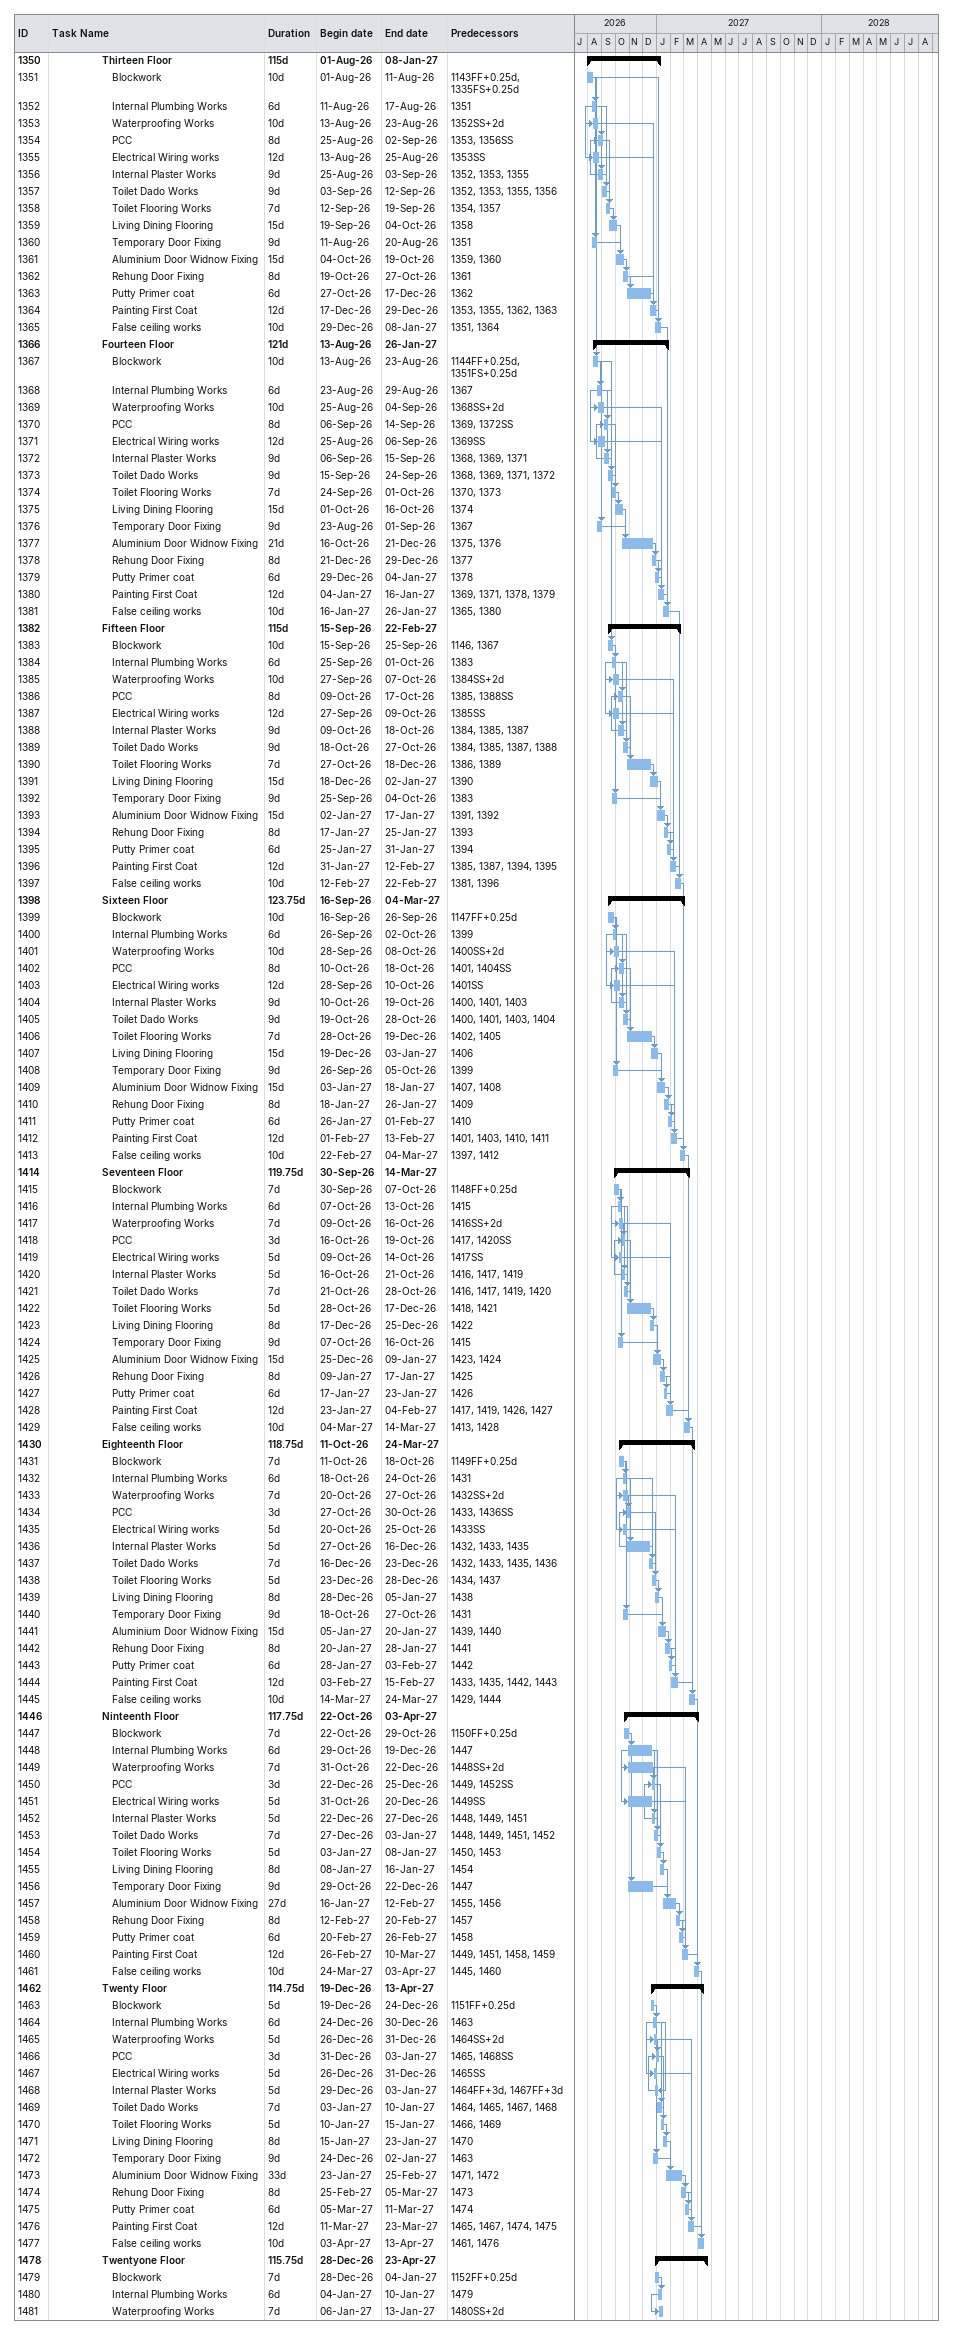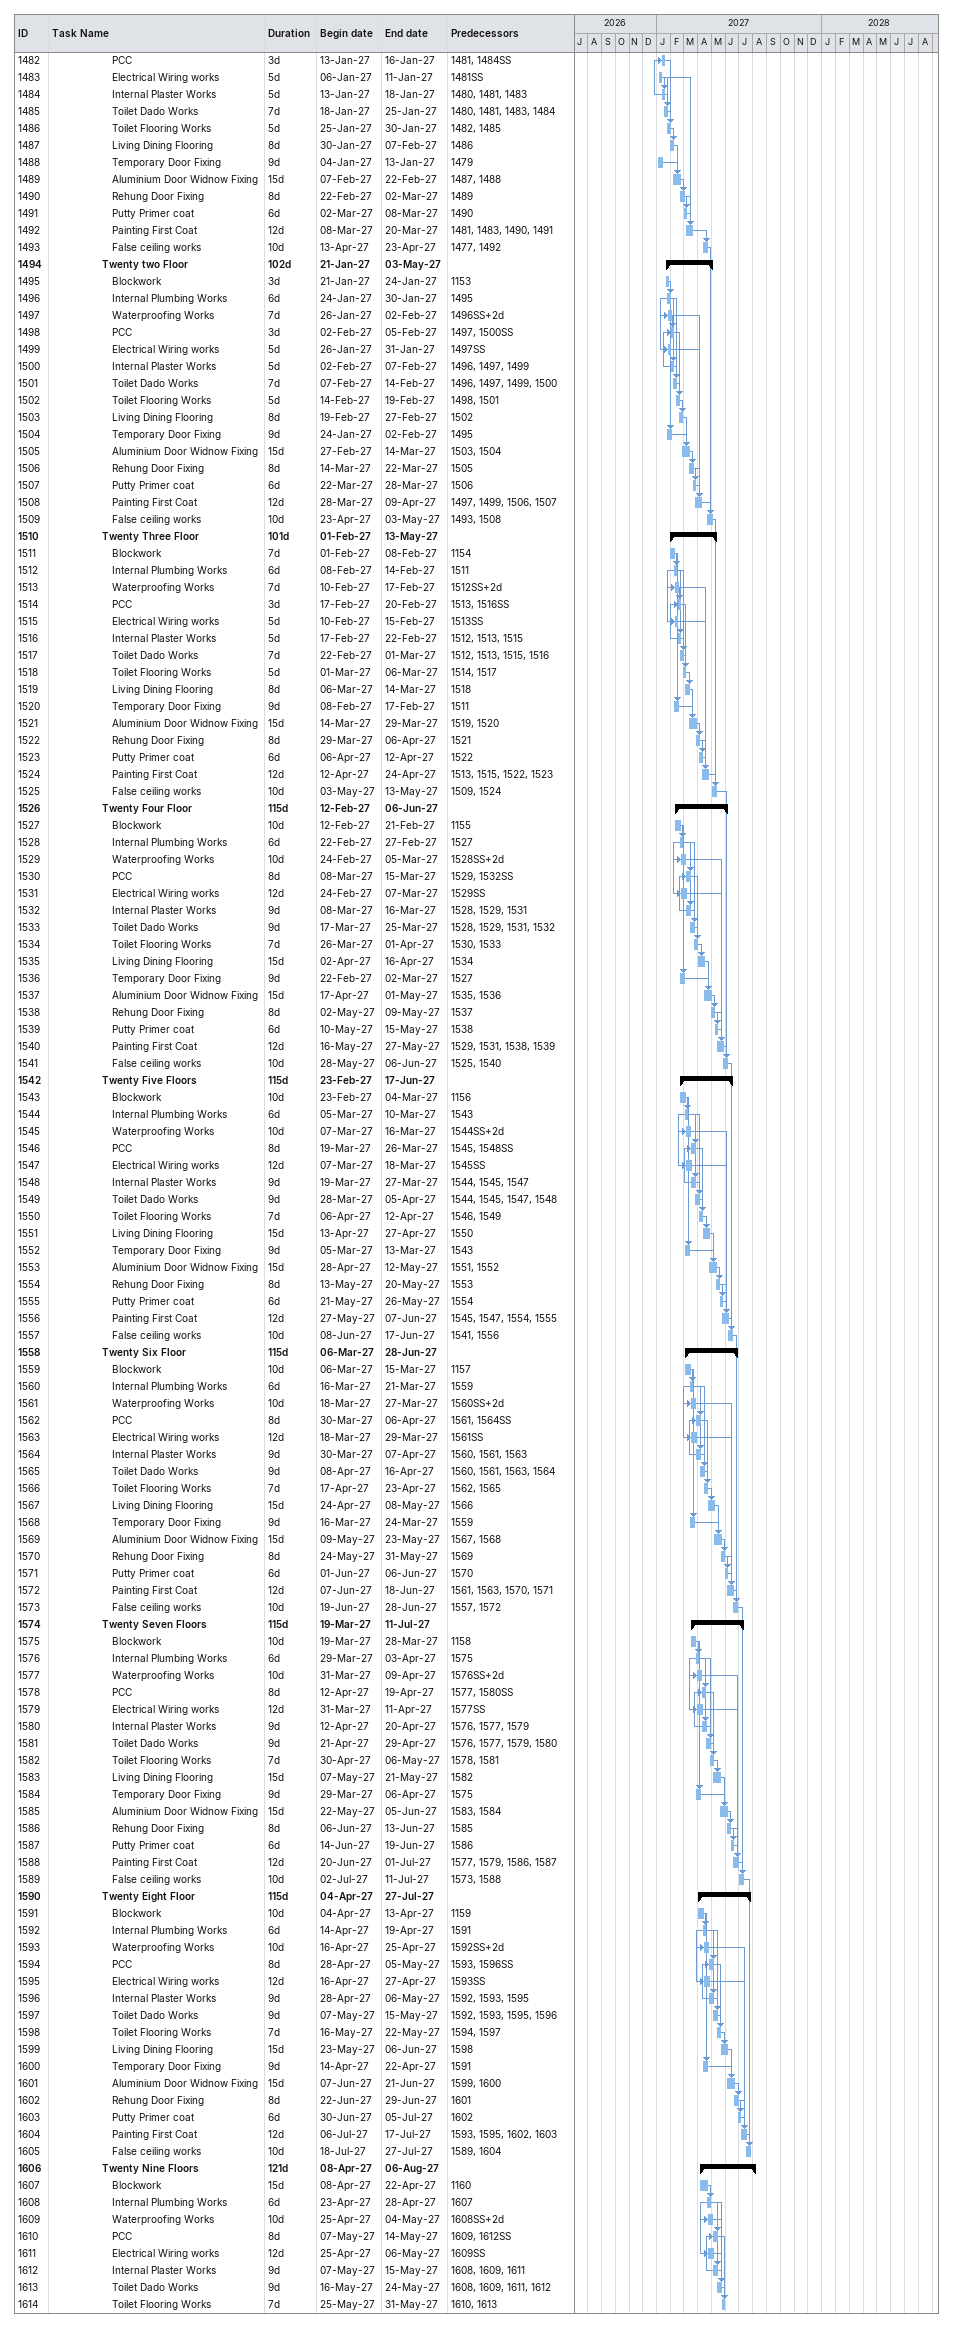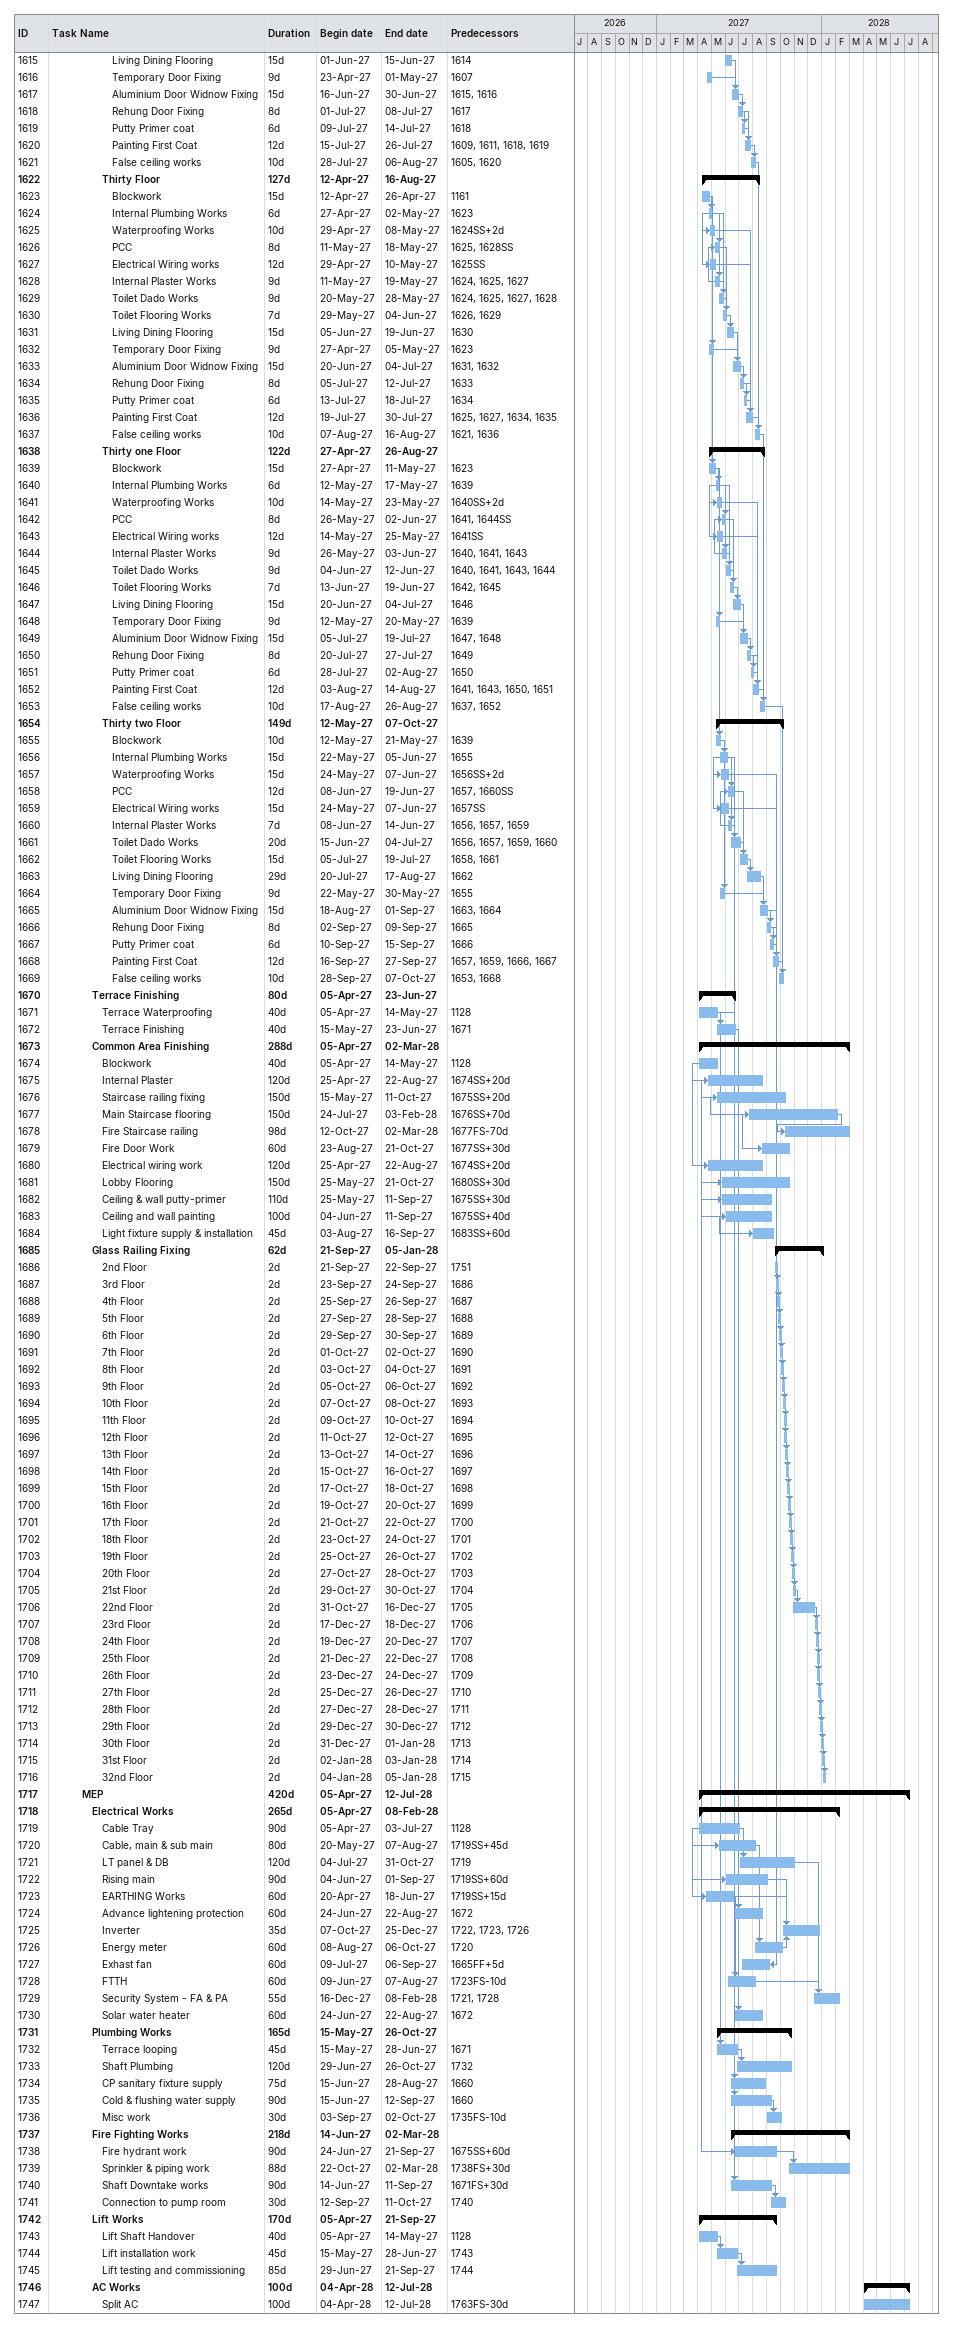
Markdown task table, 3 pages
| ID | Level | Task | Duration | Start | Finish | Predecessors |
|---|---|---|---|---|---|---|
| 1350 | 6 | **Thirteen Floor** | 115d | 2026-08-01 | 2027-01-08 |  |
| 1351 | 7 | Blockwork | 10d | 2026-08-01 | 2026-08-11 | 1143FF+0.25d, 1335FS+0.25d |
| 1352 | 7 | Internal Plumbing Works | 6d | 2026-08-11 | 2026-08-17 | 1351 |
| 1353 | 7 | Waterproofing Works | 10d | 2026-08-13 | 2026-08-23 | 1352SS+2d |
| 1354 | 7 | PCC | 8d | 2026-08-25 | 2026-09-02 | 1353, 1356SS |
| 1355 | 7 | Electrical Wiring works | 12d | 2026-08-13 | 2026-08-25 | 1353SS |
| 1356 | 7 | Internal Plaster Works | 9d | 2026-08-25 | 2026-09-03 | 1352, 1353, 1355 |
| 1357 | 7 | Toilet Dado Works | 9d | 2026-09-03 | 2026-09-12 | 1352, 1353, 1355, 1356 |
| 1358 | 7 | Toilet Flooring Works | 7d | 2026-09-12 | 2026-09-19 | 1354, 1357 |
| 1359 | 7 | Living Dining Flooring | 15d | 2026-09-19 | 2026-10-04 | 1358 |
| 1360 | 7 | Temporary Door Fixing | 9d | 2026-08-11 | 2026-08-20 | 1351 |
| 1361 | 7 | Aluminium Door Widnow Fixing | 15d | 2026-10-04 | 2026-10-19 | 1359, 1360 |
| 1362 | 7 | Rehung Door Fixing | 8d | 2026-10-19 | 2026-10-27 | 1361 |
| 1363 | 7 | Putty Primer coat | 6d | 2026-10-27 | 2026-12-17 | 1362 |
| 1364 | 7 | Painting First Coat | 12d | 2026-12-17 | 2026-12-29 | 1353, 1355, 1362, 1363 |
| 1365 | 7 | False ceiling works | 10d | 2026-12-29 | 2027-01-08 | 1351, 1364 |
| 1366 | 6 | **Fourteen Floor** | 121d | 2026-08-13 | 2027-01-26 |  |
| 1367 | 7 | Blockwork | 10d | 2026-08-13 | 2026-08-23 | 1144FF+0.25d, 1351FS+0.25d |
| 1368 | 7 | Internal Plumbing Works | 6d | 2026-08-23 | 2026-08-29 | 1367 |
| 1369 | 7 | Waterproofing Works | 10d | 2026-08-25 | 2026-09-04 | 1368SS+2d |
| 1370 | 7 | PCC | 8d | 2026-09-06 | 2026-09-14 | 1369, 1372SS |
| 1371 | 7 | Electrical Wiring works | 12d | 2026-08-25 | 2026-09-06 | 1369SS |
| 1372 | 7 | Internal Plaster Works | 9d | 2026-09-06 | 2026-09-15 | 1368, 1369, 1371 |
| 1373 | 7 | Toilet Dado Works | 9d | 2026-09-15 | 2026-09-24 | 1368, 1369, 1371, 1372 |
| 1374 | 7 | Toilet Flooring Works | 7d | 2026-09-24 | 2026-10-01 | 1370, 1373 |
| 1375 | 7 | Living Dining Flooring | 15d | 2026-10-01 | 2026-10-16 | 1374 |
| 1376 | 7 | Temporary Door Fixing | 9d | 2026-08-23 | 2026-09-01 | 1367 |
| 1377 | 7 | Aluminium Door Widnow Fixing | 21d | 2026-10-16 | 2026-12-21 | 1375, 1376 |
| 1378 | 7 | Rehung Door Fixing | 8d | 2026-12-21 | 2026-12-29 | 1377 |
| 1379 | 7 | Putty Primer coat | 6d | 2026-12-29 | 2027-01-04 | 1378 |
| 1380 | 7 | Painting First Coat | 12d | 2027-01-04 | 2027-01-16 | 1369, 1371, 1378, 1379 |
| 1381 | 7 | False ceiling works | 10d | 2027-01-16 | 2027-01-26 | 1365, 1380 |
| 1382 | 6 | **Fifteen Floor** | 115d | 2026-09-15 | 2027-02-22 |  |
| 1383 | 7 | Blockwork | 10d | 2026-09-15 | 2026-09-25 | 1146, 1367 |
| 1384 | 7 | Internal Plumbing Works | 6d | 2026-09-25 | 2026-10-01 | 1383 |
| 1385 | 7 | Waterproofing Works | 10d | 2026-09-27 | 2026-10-07 | 1384SS+2d |
| 1386 | 7 | PCC | 8d | 2026-10-09 | 2026-10-17 | 1385, 1388SS |
| 1387 | 7 | Electrical Wiring works | 12d | 2026-09-27 | 2026-10-09 | 1385SS |
| 1388 | 7 | Internal Plaster Works | 9d | 2026-10-09 | 2026-10-18 | 1384, 1385, 1387 |
| 1389 | 7 | Toilet Dado Works | 9d | 2026-10-18 | 2026-10-27 | 1384, 1385, 1387, 1388 |
| 1390 | 7 | Toilet Flooring Works | 7d | 2026-10-27 | 2026-12-18 | 1386, 1389 |
| 1391 | 7 | Living Dining Flooring | 15d | 2026-12-18 | 2027-01-02 | 1390 |
| 1392 | 7 | Temporary Door Fixing | 9d | 2026-09-25 | 2026-10-04 | 1383 |
| 1393 | 7 | Aluminium Door Widnow Fixing | 15d | 2027-01-02 | 2027-01-17 | 1391, 1392 |
| 1394 | 7 | Rehung Door Fixing | 8d | 2027-01-17 | 2027-01-25 | 1393 |
| 1395 | 7 | Putty Primer coat | 6d | 2027-01-25 | 2027-01-31 | 1394 |
| 1396 | 7 | Painting First Coat | 12d | 2027-01-31 | 2027-02-12 | 1385, 1387, 1394, 1395 |
| 1397 | 7 | False ceiling works | 10d | 2027-02-12 | 2027-02-22 | 1381, 1396 |
| 1398 | 6 | **Sixteen Floor** | 123.75d | 2026-09-16 | 2027-03-04 |  |
| 1399 | 7 | Blockwork | 10d | 2026-09-16 | 2026-09-26 | 1147FF+0.25d |
| 1400 | 7 | Internal Plumbing Works | 6d | 2026-09-26 | 2026-10-02 | 1399 |
| 1401 | 7 | Waterproofing Works | 10d | 2026-09-28 | 2026-10-08 | 1400SS+2d |
| 1402 | 7 | PCC | 8d | 2026-10-10 | 2026-10-18 | 1401, 1404SS |
| 1403 | 7 | Electrical Wiring works | 12d | 2026-09-28 | 2026-10-10 | 1401SS |
| 1404 | 7 | Internal Plaster Works | 9d | 2026-10-10 | 2026-10-19 | 1400, 1401, 1403 |
| 1405 | 7 | Toilet Dado Works | 9d | 2026-10-19 | 2026-10-28 | 1400, 1401, 1403, 1404 |
| 1406 | 7 | Toilet Flooring Works | 7d | 2026-10-28 | 2026-12-19 | 1402, 1405 |
| 1407 | 7 | Living Dining Flooring | 15d | 2026-12-19 | 2027-01-03 | 1406 |
| 1408 | 7 | Temporary Door Fixing | 9d | 2026-09-26 | 2026-10-05 | 1399 |
| 1409 | 7 | Aluminium Door Widnow Fixing | 15d | 2027-01-03 | 2027-01-18 | 1407, 1408 |
| 1410 | 7 | Rehung Door Fixing | 8d | 2027-01-18 | 2027-01-26 | 1409 |
| 1411 | 7 | Putty Primer coat | 6d | 2027-01-26 | 2027-02-01 | 1410 |
| 1412 | 7 | Painting First Coat | 12d | 2027-02-01 | 2027-02-13 | 1401, 1403, 1410, 1411 |
| 1413 | 7 | False ceiling works | 10d | 2027-02-22 | 2027-03-04 | 1397, 1412 |
| 1414 | 6 | **Seventeen Floor** | 119.75d | 2026-09-30 | 2027-03-14 |  |
| 1415 | 7 | Blockwork | 7d | 2026-09-30 | 2026-10-07 | 1148FF+0.25d |
| 1416 | 7 | Internal Plumbing Works | 6d | 2026-10-07 | 2026-10-13 | 1415 |
| 1417 | 7 | Waterproofing Works | 7d | 2026-10-09 | 2026-10-16 | 1416SS+2d |
| 1418 | 7 | PCC | 3d | 2026-10-16 | 2026-10-19 | 1417, 1420SS |
| 1419 | 7 | Electrical Wiring works | 5d | 2026-10-09 | 2026-10-14 | 1417SS |
| 1420 | 7 | Internal Plaster Works | 5d | 2026-10-16 | 2026-10-21 | 1416, 1417, 1419 |
| 1421 | 7 | Toilet Dado Works | 7d | 2026-10-21 | 2026-10-28 | 1416, 1417, 1419, 1420 |
| 1422 | 7 | Toilet Flooring Works | 5d | 2026-10-28 | 2026-12-17 | 1418, 1421 |
| 1423 | 7 | Living Dining Flooring | 8d | 2026-12-17 | 2026-12-25 | 1422 |
| 1424 | 7 | Temporary Door Fixing | 9d | 2026-10-07 | 2026-10-16 | 1415 |
| 1425 | 7 | Aluminium Door Widnow Fixing | 15d | 2026-12-25 | 2027-01-09 | 1423, 1424 |
| 1426 | 7 | Rehung Door Fixing | 8d | 2027-01-09 | 2027-01-17 | 1425 |
| 1427 | 7 | Putty Primer coat | 6d | 2027-01-17 | 2027-01-23 | 1426 |
| 1428 | 7 | Painting First Coat | 12d | 2027-01-23 | 2027-02-04 | 1417, 1419, 1426, 1427 |
| 1429 | 7 | False ceiling works | 10d | 2027-03-04 | 2027-03-14 | 1413, 1428 |
| 1430 | 6 | **Eighteenth Floor** | 118.75d | 2026-10-11 | 2027-03-24 |  |
| 1431 | 7 | Blockwork | 7d | 2026-10-11 | 2026-10-18 | 1149FF+0.25d |
| 1432 | 7 | Internal Plumbing Works | 6d | 2026-10-18 | 2026-10-24 | 1431 |
| 1433 | 7 | Waterproofing Works | 7d | 2026-10-20 | 2026-10-27 | 1432SS+2d |
| 1434 | 7 | PCC | 3d | 2026-10-27 | 2026-10-30 | 1433, 1436SS |
| 1435 | 7 | Electrical Wiring works | 5d | 2026-10-20 | 2026-10-25 | 1433SS |
| 1436 | 7 | Internal Plaster Works | 5d | 2026-10-27 | 2026-12-16 | 1432, 1433, 1435 |
| 1437 | 7 | Toilet Dado Works | 7d | 2026-12-16 | 2026-12-23 | 1432, 1433, 1435, 1436 |
| 1438 | 7 | Toilet Flooring Works | 5d | 2026-12-23 | 2026-12-28 | 1434, 1437 |
| 1439 | 7 | Living Dining Flooring | 8d | 2026-12-28 | 2027-01-05 | 1438 |
| 1440 | 7 | Temporary Door Fixing | 9d | 2026-10-18 | 2026-10-27 | 1431 |
| 1441 | 7 | Aluminium Door Widnow Fixing | 15d | 2027-01-05 | 2027-01-20 | 1439, 1440 |
| 1442 | 7 | Rehung Door Fixing | 8d | 2027-01-20 | 2027-01-28 | 1441 |
| 1443 | 7 | Putty Primer coat | 6d | 2027-01-28 | 2027-02-03 | 1442 |
| 1444 | 7 | Painting First Coat | 12d | 2027-02-03 | 2027-02-15 | 1433, 1435, 1442, 1443 |
| 1445 | 7 | False ceiling works | 10d | 2027-03-14 | 2027-03-24 | 1429, 1444 |
| 1446 | 6 | **Ninteenth Floor** | 117.75d | 2026-10-22 | 2027-04-03 |  |
| 1447 | 7 | Blockwork | 7d | 2026-10-22 | 2026-10-29 | 1150FF+0.25d |
| 1448 | 7 | Internal Plumbing Works | 6d | 2026-10-29 | 2026-12-19 | 1447 |
| 1449 | 7 | Waterproofing Works | 7d | 2026-10-31 | 2026-12-22 | 1448SS+2d |
| 1450 | 7 | PCC | 3d | 2026-12-22 | 2026-12-25 | 1449, 1452SS |
| 1451 | 7 | Electrical Wiring works | 5d | 2026-10-31 | 2026-12-20 | 1449SS |
| 1452 | 7 | Internal Plaster Works | 5d | 2026-12-22 | 2026-12-27 | 1448, 1449, 1451 |
| 1453 | 7 | Toilet Dado Works | 7d | 2026-12-27 | 2027-01-03 | 1448, 1449, 1451, 1452 |
| 1454 | 7 | Toilet Flooring Works | 5d | 2027-01-03 | 2027-01-08 | 1450, 1453 |
| 1455 | 7 | Living Dining Flooring | 8d | 2027-01-08 | 2027-01-16 | 1454 |
| 1456 | 7 | Temporary Door Fixing | 9d | 2026-10-29 | 2026-12-22 | 1447 |
| 1457 | 7 | Aluminium Door Widnow Fixing | 27d | 2027-01-16 | 2027-02-12 | 1455, 1456 |
| 1458 | 7 | Rehung Door Fixing | 8d | 2027-02-12 | 2027-02-20 | 1457 |
| 1459 | 7 | Putty Primer coat | 6d | 2027-02-20 | 2027-02-26 | 1458 |
| 1460 | 7 | Painting First Coat | 12d | 2027-02-26 | 2027-03-10 | 1449, 1451, 1458, 1459 |
| 1461 | 7 | False ceiling works | 10d | 2027-03-24 | 2027-04-03 | 1445, 1460 |
| 1462 | 6 | **Twenty Floor** | 114.75d | 2026-12-19 | 2027-04-13 |  |
| 1463 | 7 | Blockwork | 5d | 2026-12-19 | 2026-12-24 | 1151FF+0.25d |
| 1464 | 7 | Internal Plumbing Works | 6d | 2026-12-24 | 2026-12-30 | 1463 |
| 1465 | 7 | Waterproofing Works | 5d | 2026-12-26 | 2026-12-31 | 1464SS+2d |
| 1466 | 7 | PCC | 3d | 2026-12-31 | 2027-01-03 | 1465, 1468SS |
| 1467 | 7 | Electrical Wiring works | 5d | 2026-12-26 | 2026-12-31 | 1465SS |
| 1468 | 7 | Internal Plaster Works | 5d | 2026-12-29 | 2027-01-03 | 1464FF+3d, 1467FF+3d |
| 1469 | 7 | Toilet Dado Works | 7d | 2027-01-03 | 2027-01-10 | 1464, 1465, 1467, 1468 |
| 1470 | 7 | Toilet Flooring Works | 5d | 2027-01-10 | 2027-01-15 | 1466, 1469 |
| 1471 | 7 | Living Dining Flooring | 8d | 2027-01-15 | 2027-01-23 | 1470 |
| 1472 | 7 | Temporary Door Fixing | 9d | 2026-12-24 | 2027-01-02 | 1463 |
| 1473 | 7 | Aluminium Door Widnow Fixing | 33d | 2027-01-23 | 2027-02-25 | 1471, 1472 |
| 1474 | 7 | Rehung Door Fixing | 8d | 2027-02-25 | 2027-03-05 | 1473 |
| 1475 | 7 | Putty Primer coat | 6d | 2027-03-05 | 2027-03-11 | 1474 |
| 1476 | 7 | Painting First Coat | 12d | 2027-03-11 | 2027-03-23 | 1465, 1467, 1474, 1475 |
| 1477 | 7 | False ceiling works | 10d | 2027-04-03 | 2027-04-13 | 1461, 1476 |
| 1478 | 6 | **Twentyone Floor** | 115.75d | 2026-12-28 | 2027-04-23 |  |
| 1479 | 7 | Blockwork | 7d | 2026-12-28 | 2027-01-04 | 1152FF+0.25d |
| 1480 | 7 | Internal Plumbing Works | 6d | 2027-01-04 | 2027-01-10 | 1479 |
| 1481 | 7 | Waterproofing Works | 7d | 2027-01-06 | 2027-01-13 | 1480SS+2d |
| 1482 | 7 | PCC | 3d | 2027-01-13 | 2027-01-16 | 1481, 1484SS |
| 1483 | 7 | Electrical Wiring works | 5d | 2027-01-06 | 2027-01-11 | 1481SS |
| 1484 | 7 | Internal Plaster Works | 5d | 2027-01-13 | 2027-01-18 | 1480, 1481, 1483 |
| 1485 | 7 | Toilet Dado Works | 7d | 2027-01-18 | 2027-01-25 | 1480, 1481, 1483, 1484 |
| 1486 | 7 | Toilet Flooring Works | 5d | 2027-01-25 | 2027-01-30 | 1482, 1485 |
| 1487 | 7 | Living Dining Flooring | 8d | 2027-01-30 | 2027-02-07 | 1486 |
| 1488 | 7 | Temporary Door Fixing | 9d | 2027-01-04 | 2027-01-13 | 1479 |
| 1489 | 7 | Aluminium Door Widnow Fixing | 15d | 2027-02-07 | 2027-02-22 | 1487, 1488 |
| 1490 | 7 | Rehung Door Fixing | 8d | 2027-02-22 | 2027-03-02 | 1489 |
| 1491 | 7 | Putty Primer coat | 6d | 2027-03-02 | 2027-03-08 | 1490 |
| 1492 | 7 | Painting First Coat | 12d | 2027-03-08 | 2027-03-20 | 1481, 1483, 1490, 1491 |
| 1493 | 7 | False ceiling works | 10d | 2027-04-13 | 2027-04-23 | 1477, 1492 |
| 1494 | 6 | **Twenty two Floor** | 102d | 2027-01-21 | 2027-05-03 |  |
| 1495 | 7 | Blockwork | 3d | 2027-01-21 | 2027-01-24 | 1153 |
| 1496 | 7 | Internal Plumbing Works | 6d | 2027-01-24 | 2027-01-30 | 1495 |
| 1497 | 7 | Waterproofing Works | 7d | 2027-01-26 | 2027-02-02 | 1496SS+2d |
| 1498 | 7 | PCC | 3d | 2027-02-02 | 2027-02-05 | 1497, 1500SS |
| 1499 | 7 | Electrical Wiring works | 5d | 2027-01-26 | 2027-01-31 | 1497SS |
| 1500 | 7 | Internal Plaster Works | 5d | 2027-02-02 | 2027-02-07 | 1496, 1497, 1499 |
| 1501 | 7 | Toilet Dado Works | 7d | 2027-02-07 | 2027-02-14 | 1496, 1497, 1499, 1500 |
| 1502 | 7 | Toilet Flooring Works | 5d | 2027-02-14 | 2027-02-19 | 1498, 1501 |
| 1503 | 7 | Living Dining Flooring | 8d | 2027-02-19 | 2027-02-27 | 1502 |
| 1504 | 7 | Temporary Door Fixing | 9d | 2027-01-24 | 2027-02-02 | 1495 |
| 1505 | 7 | Aluminium Door Widnow Fixing | 15d | 2027-02-27 | 2027-03-14 | 1503, 1504 |
| 1506 | 7 | Rehung Door Fixing | 8d | 2027-03-14 | 2027-03-22 | 1505 |
| 1507 | 7 | Putty Primer coat | 6d | 2027-03-22 | 2027-03-28 | 1506 |
| 1508 | 7 | Painting First Coat | 12d | 2027-03-28 | 2027-04-09 | 1497, 1499, 1506, 1507 |
| 1509 | 7 | False ceiling works | 10d | 2027-04-23 | 2027-05-03 | 1493, 1508 |
| 1510 | 6 | **Twenty Three Floor** | 101d | 2027-02-01 | 2027-05-13 |  |
| 1511 | 7 | Blockwork | 7d | 2027-02-01 | 2027-02-08 | 1154 |
| 1512 | 7 | Internal Plumbing Works | 6d | 2027-02-08 | 2027-02-14 | 1511 |
| 1513 | 7 | Waterproofing Works | 7d | 2027-02-10 | 2027-02-17 | 1512SS+2d |
| 1514 | 7 | PCC | 3d | 2027-02-17 | 2027-02-20 | 1513, 1516SS |
| 1515 | 7 | Electrical Wiring works | 5d | 2027-02-10 | 2027-02-15 | 1513SS |
| 1516 | 7 | Internal Plaster Works | 5d | 2027-02-17 | 2027-02-22 | 1512, 1513, 1515 |
| 1517 | 7 | Toilet Dado Works | 7d | 2027-02-22 | 2027-03-01 | 1512, 1513, 1515, 1516 |
| 1518 | 7 | Toilet Flooring Works | 5d | 2027-03-01 | 2027-03-06 | 1514, 1517 |
| 1519 | 7 | Living Dining Flooring | 8d | 2027-03-06 | 2027-03-14 | 1518 |
| 1520 | 7 | Temporary Door Fixing | 9d | 2027-02-08 | 2027-02-17 | 1511 |
| 1521 | 7 | Aluminium Door Widnow Fixing | 15d | 2027-03-14 | 2027-03-29 | 1519, 1520 |
| 1522 | 7 | Rehung Door Fixing | 8d | 2027-03-29 | 2027-04-06 | 1521 |
| 1523 | 7 | Putty Primer coat | 6d | 2027-04-06 | 2027-04-12 | 1522 |
| 1524 | 7 | Painting First Coat | 12d | 2027-04-12 | 2027-04-24 | 1513, 1515, 1522, 1523 |
| 1525 | 7 | False ceiling works | 10d | 2027-05-03 | 2027-05-13 | 1509, 1524 |
| 1526 | 6 | **Twenty Four Floor** | 115d | 2027-02-12 | 2027-06-06 |  |
| 1527 | 7 | Blockwork | 10d | 2027-02-12 | 2027-02-21 | 1155 |
| 1528 | 7 | Internal Plumbing Works | 6d | 2027-02-22 | 2027-02-27 | 1527 |
| 1529 | 7 | Waterproofing Works | 10d | 2027-02-24 | 2027-03-05 | 1528SS+2d |
| 1530 | 7 | PCC | 8d | 2027-03-08 | 2027-03-15 | 1529, 1532SS |
| 1531 | 7 | Electrical Wiring works | 12d | 2027-02-24 | 2027-03-07 | 1529SS |
| 1532 | 7 | Internal Plaster Works | 9d | 2027-03-08 | 2027-03-16 | 1528, 1529, 1531 |
| 1533 | 7 | Toilet Dado Works | 9d | 2027-03-17 | 2027-03-25 | 1528, 1529, 1531, 1532 |
| 1534 | 7 | Toilet Flooring Works | 7d | 2027-03-26 | 2027-04-01 | 1530, 1533 |
| 1535 | 7 | Living Dining Flooring | 15d | 2027-04-02 | 2027-04-16 | 1534 |
| 1536 | 7 | Temporary Door Fixing | 9d | 2027-02-22 | 2027-03-02 | 1527 |
| 1537 | 7 | Aluminium Door Widnow Fixing | 15d | 2027-04-17 | 2027-05-01 | 1535, 1536 |
| 1538 | 7 | Rehung Door Fixing | 8d | 2027-05-02 | 2027-05-09 | 1537 |
| 1539 | 7 | Putty Primer coat | 6d | 2027-05-10 | 2027-05-15 | 1538 |
| 1540 | 7 | Painting First Coat | 12d | 2027-05-16 | 2027-05-27 | 1529, 1531, 1538, 1539 |
| 1541 | 7 | False ceiling works | 10d | 2027-05-28 | 2027-06-06 | 1525, 1540 |
| 1542 | 6 | **Twenty Five Floors** | 115d | 2027-02-23 | 2027-06-17 |  |
| 1543 | 7 | Blockwork | 10d | 2027-02-23 | 2027-03-04 | 1156 |
| 1544 | 7 | Internal Plumbing Works | 6d | 2027-03-05 | 2027-03-10 | 1543 |
| 1545 | 7 | Waterproofing Works | 10d | 2027-03-07 | 2027-03-16 | 1544SS+2d |
| 1546 | 7 | PCC | 8d | 2027-03-19 | 2027-03-26 | 1545, 1548SS |
| 1547 | 7 | Electrical Wiring works | 12d | 2027-03-07 | 2027-03-18 | 1545SS |
| 1548 | 7 | Internal Plaster Works | 9d | 2027-03-19 | 2027-03-27 | 1544, 1545, 1547 |
| 1549 | 7 | Toilet Dado Works | 9d | 2027-03-28 | 2027-04-05 | 1544, 1545, 1547, 1548 |
| 1550 | 7 | Toilet Flooring Works | 7d | 2027-04-06 | 2027-04-12 | 1546, 1549 |
| 1551 | 7 | Living Dining Flooring | 15d | 2027-04-13 | 2027-04-27 | 1550 |
| 1552 | 7 | Temporary Door Fixing | 9d | 2027-03-05 | 2027-03-13 | 1543 |
| 1553 | 7 | Aluminium Door Widnow Fixing | 15d | 2027-04-28 | 2027-05-12 | 1551, 1552 |
| 1554 | 7 | Rehung Door Fixing | 8d | 2027-05-13 | 2027-05-20 | 1553 |
| 1555 | 7 | Putty Primer coat | 6d | 2027-05-21 | 2027-05-26 | 1554 |
| 1556 | 7 | Painting First Coat | 12d | 2027-05-27 | 2027-06-07 | 1545, 1547, 1554, 1555 |
| 1557 | 7 | False ceiling works | 10d | 2027-06-08 | 2027-06-17 | 1541, 1556 |
| 1558 | 6 | **Twenty Six Floor** | 115d | 2027-03-06 | 2027-06-28 |  |
| 1559 | 7 | Blockwork | 10d | 2027-03-06 | 2027-03-15 | 1157 |
| 1560 | 7 | Internal Plumbing Works | 6d | 2027-03-16 | 2027-03-21 | 1559 |
| 1561 | 7 | Waterproofing Works | 10d | 2027-03-18 | 2027-03-27 | 1560SS+2d |
| 1562 | 7 | PCC | 8d | 2027-03-30 | 2027-04-06 | 1561, 1564SS |
| 1563 | 7 | Electrical Wiring works | 12d | 2027-03-18 | 2027-03-29 | 1561SS |
| 1564 | 7 | Internal Plaster Works | 9d | 2027-03-30 | 2027-04-07 | 1560, 1561, 1563 |
| 1565 | 7 | Toilet Dado Works | 9d | 2027-04-08 | 2027-04-16 | 1560, 1561, 1563, 1564 |
| 1566 | 7 | Toilet Flooring Works | 7d | 2027-04-17 | 2027-04-23 | 1562, 1565 |
| 1567 | 7 | Living Dining Flooring | 15d | 2027-04-24 | 2027-05-08 | 1566 |
| 1568 | 7 | Temporary Door Fixing | 9d | 2027-03-16 | 2027-03-24 | 1559 |
| 1569 | 7 | Aluminium Door Widnow Fixing | 15d | 2027-05-09 | 2027-05-23 | 1567, 1568 |
| 1570 | 7 | Rehung Door Fixing | 8d | 2027-05-24 | 2027-05-31 | 1569 |
| 1571 | 7 | Putty Primer coat | 6d | 2027-06-01 | 2027-06-06 | 1570 |
| 1572 | 7 | Painting First Coat | 12d | 2027-06-07 | 2027-06-18 | 1561, 1563, 1570, 1571 |
| 1573 | 7 | False ceiling works | 10d | 2027-06-19 | 2027-06-28 | 1557, 1572 |
| 1574 | 6 | **Twenty Seven Floors** | 115d | 2027-03-19 | 2027-07-11 |  |
| 1575 | 7 | Blockwork | 10d | 2027-03-19 | 2027-03-28 | 1158 |
| 1576 | 7 | Internal Plumbing Works | 6d | 2027-03-29 | 2027-04-03 | 1575 |
| 1577 | 7 | Waterproofing Works | 10d | 2027-03-31 | 2027-04-09 | 1576SS+2d |
| 1578 | 7 | PCC | 8d | 2027-04-12 | 2027-04-19 | 1577, 1580SS |
| 1579 | 7 | Electrical Wiring works | 12d | 2027-03-31 | 2027-04-11 | 1577SS |
| 1580 | 7 | Internal Plaster Works | 9d | 2027-04-12 | 2027-04-20 | 1576, 1577, 1579 |
| 1581 | 7 | Toilet Dado Works | 9d | 2027-04-21 | 2027-04-29 | 1576, 1577, 1579, 1580 |
| 1582 | 7 | Toilet Flooring Works | 7d | 2027-04-30 | 2027-05-06 | 1578, 1581 |
| 1583 | 7 | Living Dining Flooring | 15d | 2027-05-07 | 2027-05-21 | 1582 |
| 1584 | 7 | Temporary Door Fixing | 9d | 2027-03-29 | 2027-04-06 | 1575 |
| 1585 | 7 | Aluminium Door Widnow Fixing | 15d | 2027-05-22 | 2027-06-05 | 1583, 1584 |
| 1586 | 7 | Rehung Door Fixing | 8d | 2027-06-06 | 2027-06-13 | 1585 |
| 1587 | 7 | Putty Primer coat | 6d | 2027-06-14 | 2027-06-19 | 1586 |
| 1588 | 7 | Painting First Coat | 12d | 2027-06-20 | 2027-07-01 | 1577, 1579, 1586, 1587 |
| 1589 | 7 | False ceiling works | 10d | 2027-07-02 | 2027-07-11 | 1573, 1588 |
| 1590 | 6 | **Twenty Eight Floor** | 115d | 2027-04-04 | 2027-07-27 |  |
| 1591 | 7 | Blockwork | 10d | 2027-04-04 | 2027-04-13 | 1159 |
| 1592 | 7 | Internal Plumbing Works | 6d | 2027-04-14 | 2027-04-19 | 1591 |
| 1593 | 7 | Waterproofing Works | 10d | 2027-04-16 | 2027-04-25 | 1592SS+2d |
| 1594 | 7 | PCC | 8d | 2027-04-28 | 2027-05-05 | 1593, 1596SS |
| 1595 | 7 | Electrical Wiring works | 12d | 2027-04-16 | 2027-04-27 | 1593SS |
| 1596 | 7 | Internal Plaster Works | 9d | 2027-04-28 | 2027-05-06 | 1592, 1593, 1595 |
| 1597 | 7 | Toilet Dado Works | 9d | 2027-05-07 | 2027-05-15 | 1592, 1593, 1595, 1596 |
| 1598 | 7 | Toilet Flooring Works | 7d | 2027-05-16 | 2027-05-22 | 1594, 1597 |
| 1599 | 7 | Living Dining Flooring | 15d | 2027-05-23 | 2027-06-06 | 1598 |
| 1600 | 7 | Temporary Door Fixing | 9d | 2027-04-14 | 2027-04-22 | 1591 |
| 1601 | 7 | Aluminium Door Widnow Fixing | 15d | 2027-06-07 | 2027-06-21 | 1599, 1600 |
| 1602 | 7 | Rehung Door Fixing | 8d | 2027-06-22 | 2027-06-29 | 1601 |
| 1603 | 7 | Putty Primer coat | 6d | 2027-06-30 | 2027-07-05 | 1602 |
| 1604 | 7 | Painting First Coat | 12d | 2027-07-06 | 2027-07-17 | 1593, 1595, 1602, 1603 |
| 1605 | 7 | False ceiling works | 10d | 2027-07-18 | 2027-07-27 | 1589, 1604 |
| 1606 | 6 | **Twenty Nine Floors** | 121d | 2027-04-08 | 2027-08-06 |  |
| 1607 | 7 | Blockwork | 15d | 2027-04-08 | 2027-04-22 | 1160 |
| 1608 | 7 | Internal Plumbing Works | 6d | 2027-04-23 | 2027-04-28 | 1607 |
| 1609 | 7 | Waterproofing Works | 10d | 2027-04-25 | 2027-05-04 | 1608SS+2d |
| 1610 | 7 | PCC | 8d | 2027-05-07 | 2027-05-14 | 1609, 1612SS |
| 1611 | 7 | Electrical Wiring works | 12d | 2027-04-25 | 2027-05-06 | 1609SS |
| 1612 | 7 | Internal Plaster Works | 9d | 2027-05-07 | 2027-05-15 | 1608, 1609, 1611 |
| 1613 | 7 | Toilet Dado Works | 9d | 2027-05-16 | 2027-05-24 | 1608, 1609, 1611, 1612 |
| 1614 | 7 | Toilet Flooring Works | 7d | 2027-05-25 | 2027-05-31 | 1610, 1613 |
| 1615 | 7 | Living Dining Flooring | 15d | 2027-06-01 | 2027-06-15 | 1614 |
| 1616 | 7 | Temporary Door Fixing | 9d | 2027-04-23 | 2027-05-01 | 1607 |
| 1617 | 7 | Aluminium Door Widnow Fixing | 15d | 2027-06-16 | 2027-06-30 | 1615, 1616 |
| 1618 | 7 | Rehung Door Fixing | 8d | 2027-07-01 | 2027-07-08 | 1617 |
| 1619 | 7 | Putty Primer coat | 6d | 2027-07-09 | 2027-07-14 | 1618 |
| 1620 | 7 | Painting First Coat | 12d | 2027-07-15 | 2027-07-26 | 1609, 1611, 1618, 1619 |
| 1621 | 7 | False ceiling works | 10d | 2027-07-28 | 2027-08-06 | 1605, 1620 |
| 1622 | 6 | **Thirty Floor** | 127d | 2027-04-12 | 2027-08-16 |  |
| 1623 | 7 | Blockwork | 15d | 2027-04-12 | 2027-04-26 | 1161 |
| 1624 | 7 | Internal Plumbing Works | 6d | 2027-04-27 | 2027-05-02 | 1623 |
| 1625 | 7 | Waterproofing Works | 10d | 2027-04-29 | 2027-05-08 | 1624SS+2d |
| 1626 | 7 | PCC | 8d | 2027-05-11 | 2027-05-18 | 1625, 1628SS |
| 1627 | 7 | Electrical Wiring works | 12d | 2027-04-29 | 2027-05-10 | 1625SS |
| 1628 | 7 | Internal Plaster Works | 9d | 2027-05-11 | 2027-05-19 | 1624, 1625, 1627 |
| 1629 | 7 | Toilet Dado Works | 9d | 2027-05-20 | 2027-05-28 | 1624, 1625, 1627, 1628 |
| 1630 | 7 | Toilet Flooring Works | 7d | 2027-05-29 | 2027-06-04 | 1626, 1629 |
| 1631 | 7 | Living Dining Flooring | 15d | 2027-06-05 | 2027-06-19 | 1630 |
| 1632 | 7 | Temporary Door Fixing | 9d | 2027-04-27 | 2027-05-05 | 1623 |
| 1633 | 7 | Aluminium Door Widnow Fixing | 15d | 2027-06-20 | 2027-07-04 | 1631, 1632 |
| 1634 | 7 | Rehung Door Fixing | 8d | 2027-07-05 | 2027-07-12 | 1633 |
| 1635 | 7 | Putty Primer coat | 6d | 2027-07-13 | 2027-07-18 | 1634 |
| 1636 | 7 | Painting First Coat | 12d | 2027-07-19 | 2027-07-30 | 1625, 1627, 1634, 1635 |
| 1637 | 7 | False ceiling works | 10d | 2027-08-07 | 2027-08-16 | 1621, 1636 |
| 1638 | 6 | **Thirty one Floor** | 122d | 2027-04-27 | 2027-08-26 |  |
| 1639 | 7 | Blockwork | 15d | 2027-04-27 | 2027-05-11 | 1623 |
| 1640 | 7 | Internal Plumbing Works | 6d | 2027-05-12 | 2027-05-17 | 1639 |
| 1641 | 7 | Waterproofing Works | 10d | 2027-05-14 | 2027-05-23 | 1640SS+2d |
| 1642 | 7 | PCC | 8d | 2027-05-26 | 2027-06-02 | 1641, 1644SS |
| 1643 | 7 | Electrical Wiring works | 12d | 2027-05-14 | 2027-05-25 | 1641SS |
| 1644 | 7 | Internal Plaster Works | 9d | 2027-05-26 | 2027-06-03 | 1640, 1641, 1643 |
| 1645 | 7 | Toilet Dado Works | 9d | 2027-06-04 | 2027-06-12 | 1640, 1641, 1643, 1644 |
| 1646 | 7 | Toilet Flooring Works | 7d | 2027-06-13 | 2027-06-19 | 1642, 1645 |
| 1647 | 7 | Living Dining Flooring | 15d | 2027-06-20 | 2027-07-04 | 1646 |
| 1648 | 7 | Temporary Door Fixing | 9d | 2027-05-12 | 2027-05-20 | 1639 |
| 1649 | 7 | Aluminium Door Widnow Fixing | 15d | 2027-07-05 | 2027-07-19 | 1647, 1648 |
| 1650 | 7 | Rehung Door Fixing | 8d | 2027-07-20 | 2027-07-27 | 1649 |
| 1651 | 7 | Putty Primer coat | 6d | 2027-07-28 | 2027-08-02 | 1650 |
| 1652 | 7 | Painting First Coat | 12d | 2027-08-03 | 2027-08-14 | 1641, 1643, 1650, 1651 |
| 1653 | 7 | False ceiling works | 10d | 2027-08-17 | 2027-08-26 | 1637, 1652 |
| 1654 | 6 | **Thirty two Floor** | 149d | 2027-05-12 | 2027-10-07 |  |
| 1655 | 7 | Blockwork | 10d | 2027-05-12 | 2027-05-21 | 1639 |
| 1656 | 7 | Internal Plumbing Works | 15d | 2027-05-22 | 2027-06-05 | 1655 |
| 1657 | 7 | Waterproofing Works | 15d | 2027-05-24 | 2027-06-07 | 1656SS+2d |
| 1658 | 7 | PCC | 12d | 2027-06-08 | 2027-06-19 | 1657, 1660SS |
| 1659 | 7 | Electrical Wiring works | 15d | 2027-05-24 | 2027-06-07 | 1657SS |
| 1660 | 7 | Internal Plaster Works | 7d | 2027-06-08 | 2027-06-14 | 1656, 1657, 1659 |
| 1661 | 7 | Toilet Dado Works | 20d | 2027-06-15 | 2027-07-04 | 1656, 1657, 1659, 1660 |
| 1662 | 7 | Toilet Flooring Works | 15d | 2027-07-05 | 2027-07-19 | 1658, 1661 |
| 1663 | 7 | Living Dining Flooring | 29d | 2027-07-20 | 2027-08-17 | 1662 |
| 1664 | 7 | Temporary Door Fixing | 9d | 2027-05-22 | 2027-05-30 | 1655 |
| 1665 | 7 | Aluminium Door Widnow Fixing | 15d | 2027-08-18 | 2027-09-01 | 1663, 1664 |
| 1666 | 7 | Rehung Door Fixing | 8d | 2027-09-02 | 2027-09-09 | 1665 |
| 1667 | 7 | Putty Primer coat | 6d | 2027-09-10 | 2027-09-15 | 1666 |
| 1668 | 7 | Painting First Coat | 12d | 2027-09-16 | 2027-09-27 | 1657, 1659, 1666, 1667 |
| 1669 | 7 | False ceiling works | 10d | 2027-09-28 | 2027-10-07 | 1653, 1668 |
| 1670 | 5 | **Terrace Finishing** | 80d | 2027-04-05 | 2027-06-23 |  |
| 1671 | 6 | Terrace Waterproofing | 40d | 2027-04-05 | 2027-05-14 | 1128 |
| 1672 | 6 | Terrace Finishing | 40d | 2027-05-15 | 2027-06-23 | 1671 |
| 1673 | 5 | **Common Area Finishing** | 288d | 2027-04-05 | 2028-03-02 |  |
| 1674 | 6 | Blockwork | 40d | 2027-04-05 | 2027-05-14 | 1128 |
| 1675 | 6 | Internal Plaster | 120d | 2027-04-25 | 2027-08-22 | 1674SS+20d |
| 1676 | 6 | Staircase railing fixing | 150d | 2027-05-15 | 2027-10-11 | 1675SS+20d |
| 1677 | 6 | Main Staircase flooring | 150d | 2027-07-24 | 2028-02-03 | 1676SS+70d |
| 1678 | 6 | Fire Staircase railing | 98d | 2027-10-12 | 2028-03-02 | 1677FS-70d |
| 1679 | 6 | Fire Door Work | 60d | 2027-08-23 | 2027-10-21 | 1677SS+30d |
| 1680 | 6 | Electrical wiring work | 120d | 2027-04-25 | 2027-08-22 | 1674SS+20d |
| 1681 | 6 | Lobby Flooring | 150d | 2027-05-25 | 2027-10-21 | 1680SS+30d |
| 1682 | 6 | Ceiling & wall putty-primer | 110d | 2027-05-25 | 2027-09-11 | 1675SS+30d |
| 1683 | 6 | Ceiling and wall painting | 100d | 2027-06-04 | 2027-09-11 | 1675SS+40d |
| 1684 | 6 | Light fixture supply & installation | 45d | 2027-08-03 | 2027-09-16 | 1683SS+60d |
| 1685 | 5 | **Glass Railing Fixing** | 62d | 2027-09-21 | 2028-01-05 |  |
| 1686 | 6 | 2nd Floor | 2d | 2027-09-21 | 2027-09-22 | 1751 |
| 1687 | 6 | 3rd Floor | 2d | 2027-09-23 | 2027-09-24 | 1686 |
| 1688 | 6 | 4th Floor | 2d | 2027-09-25 | 2027-09-26 | 1687 |
| 1689 | 6 | 5th Floor | 2d | 2027-09-27 | 2027-09-28 | 1688 |
| 1690 | 6 | 6th Floor | 2d | 2027-09-29 | 2027-09-30 | 1689 |
| 1691 | 6 | 7th Floor | 2d | 2027-10-01 | 2027-10-02 | 1690 |
| 1692 | 6 | 8th Floor | 2d | 2027-10-03 | 2027-10-04 | 1691 |
| 1693 | 6 | 9th Floor | 2d | 2027-10-05 | 2027-10-06 | 1692 |
| 1694 | 6 | 10th Floor | 2d | 2027-10-07 | 2027-10-08 | 1693 |
| 1695 | 6 | 11th Floor | 2d | 2027-10-09 | 2027-10-10 | 1694 |
| 1696 | 6 | 12th Floor | 2d | 2027-10-11 | 2027-10-12 | 1695 |
| 1697 | 6 | 13th Floor | 2d | 2027-10-13 | 2027-10-14 | 1696 |
| 1698 | 6 | 14th Floor | 2d | 2027-10-15 | 2027-10-16 | 1697 |
| 1699 | 6 | 15th Floor | 2d | 2027-10-17 | 2027-10-18 | 1698 |
| 1700 | 6 | 16th Floor | 2d | 2027-10-19 | 2027-10-20 | 1699 |
| 1701 | 6 | 17th Floor | 2d | 2027-10-21 | 2027-10-22 | 1700 |
| 1702 | 6 | 18th Floor | 2d | 2027-10-23 | 2027-10-24 | 1701 |
| 1703 | 6 | 19th Floor | 2d | 2027-10-25 | 2027-10-26 | 1702 |
| 1704 | 6 | 20th Floor | 2d | 2027-10-27 | 2027-10-28 | 1703 |
| 1705 | 6 | 21st Floor | 2d | 2027-10-29 | 2027-10-30 | 1704 |
| 1706 | 6 | 22nd Floor | 2d | 2027-10-31 | 2027-12-16 | 1705 |
| 1707 | 6 | 23rd Floor | 2d | 2027-12-17 | 2027-12-18 | 1706 |
| 1708 | 6 | 24th Floor | 2d | 2027-12-19 | 2027-12-20 | 1707 |
| 1709 | 6 | 25th Floor | 2d | 2027-12-21 | 2027-12-22 | 1708 |
| 1710 | 6 | 26th Floor | 2d | 2027-12-23 | 2027-12-24 | 1709 |
| 1711 | 6 | 27th Floor | 2d | 2027-12-25 | 2027-12-26 | 1710 |
| 1712 | 6 | 28th Floor | 2d | 2027-12-27 | 2027-12-28 | 1711 |
| 1713 | 6 | 29th Floor | 2d | 2027-12-29 | 2027-12-30 | 1712 |
| 1714 | 6 | 30th Floor | 2d | 2027-12-31 | 2028-01-01 | 1713 |
| 1715 | 6 | 31st Floor | 2d | 2028-01-02 | 2028-01-03 | 1714 |
| 1716 | 6 | 32nd Floor | 2d | 2028-01-04 | 2028-01-05 | 1715 |
| 1717 | 4 | **MEP** | 420d | 2027-04-05 | 2028-07-12 |  |
| 1718 | 5 | **Electrical Works** | 265d | 2027-04-05 | 2028-02-08 |  |
| 1719 | 6 | Cable Tray | 90d | 2027-04-05 | 2027-07-03 | 1128 |
| 1720 | 6 | Cable, main & sub main | 80d | 2027-05-20 | 2027-08-07 | 1719SS+45d |
| 1721 | 6 | LT panel & DB | 120d | 2027-07-04 | 2027-10-31 | 1719 |
| 1722 | 6 | Rising main | 90d | 2027-06-04 | 2027-09-01 | 1719SS+60d |
| 1723 | 6 | EARTHING Works | 60d | 2027-04-20 | 2027-06-18 | 1719SS+15d |
| 1724 | 6 | Advance lightening protection | 60d | 2027-06-24 | 2027-08-22 | 1672 |
| 1725 | 6 | Inverter | 35d | 2027-10-07 | 2027-12-25 | 1722, 1723, 1726 |
| 1726 | 6 | Energy meter | 60d | 2027-08-08 | 2027-10-06 | 1720 |
| 1727 | 6 | Exhast fan | 60d | 2027-07-09 | 2027-09-06 | 1665FF+5d |
| 1728 | 6 | FTTH | 60d | 2027-06-09 | 2027-08-07 | 1723FS-10d |
| 1729 | 6 | Security System - FA & PA | 55d | 2027-12-16 | 2028-02-08 | 1721, 1728 |
| 1730 | 6 | Solar water heater | 60d | 2027-06-24 | 2027-08-22 | 1672 |
| 1731 | 5 | **Plumbing Works** | 165d | 2027-05-15 | 2027-10-26 |  |
| 1732 | 6 | Terrace looping | 45d | 2027-05-15 | 2027-06-28 | 1671 |
| 1733 | 6 | Shaft Plumbing | 120d | 2027-06-29 | 2027-10-26 | 1732 |
| 1734 | 6 | CP sanitary fixture supply | 75d | 2027-06-15 | 2027-08-28 | 1660 |
| 1735 | 6 | Cold & flushing water supply | 90d | 2027-06-15 | 2027-09-12 | 1660 |
| 1736 | 6 | Misc work | 30d | 2027-09-03 | 2027-10-02 | 1735FS-10d |
| 1737 | 5 | **Fire Fighting Works** | 218d | 2027-06-14 | 2028-03-02 |  |
| 1738 | 6 | Fire hydrant work | 90d | 2027-06-24 | 2027-09-21 | 1675SS+60d |
| 1739 | 6 | Sprinkler & piping work | 88d | 2027-10-22 | 2028-03-02 | 1738FS+30d |
| 1740 | 6 | Shaft Downtake works | 90d | 2027-06-14 | 2027-09-11 | 1671FS+30d |
| 1741 | 6 | Connection to pump room | 30d | 2027-09-12 | 2027-10-11 | 1740 |
| 1742 | 5 | **Lift Works** | 170d | 2027-04-05 | 2027-09-21 |  |
| 1743 | 6 | Lift Shaft Handover | 40d | 2027-04-05 | 2027-05-14 | 1128 |
| 1744 | 6 | Lift installation work | 45d | 2027-05-15 | 2027-06-28 | 1743 |
| 1745 | 6 | Lift testing and commissioning | 85d | 2027-06-29 | 2027-09-21 | 1744 |
| 1746 | 5 | **AC Works** | 100d | 2028-04-04 | 2028-07-12 |  |
| 1747 | 6 | Split AC | 100d | 2028-04-04 | 2028-07-12 | 1763FS-30d |
